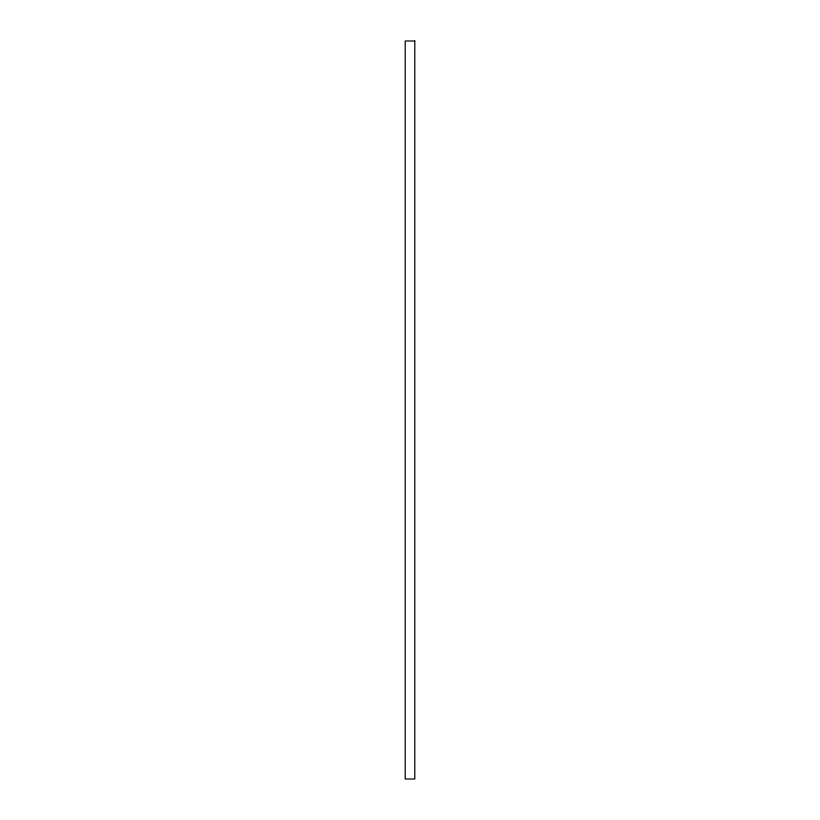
<?xml version="1.0" encoding="UTF-8"?>
<svg xmlns="http://www.w3.org/2000/svg" width="820" height="820" viewBox="0 0 820 820"><rect width="100%" height="100%" fill="white"/><g stroke="black" fill="none" stroke-linecap="round" stroke-linejoin="round"><path stroke-width="1.23" d="M414.797 41L405.203 41L405.203 779L414.797 779L414.797 41"/></g></svg>
